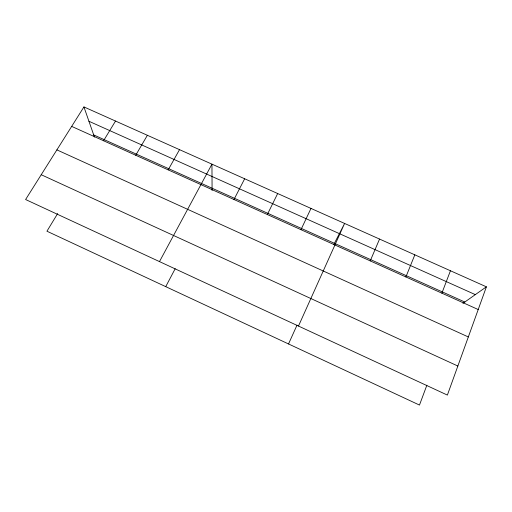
<?xml version="1.0" encoding="UTF-8"?>
<svg xmlns="http://www.w3.org/2000/svg" width="512" height="512" viewBox="0 0 512 512"><rect width="100%" height="100%" fill="white"/><g stroke="black" fill="none" stroke-linecap="round" stroke-linejoin="round"><path stroke-width="0.77" d="M486.4 286.829L447.379 395.085L25.6 199.526L83.936 106.931L486.4 286.829L462.925 303.347M426.874 385.197L419.475 405.069L46.938 231.206L57.664 213.555M441.875 293.165L450.445 270.758M405.888 276.947L414.829 254.842M370.234 260.89L379.552 239.072M298.483 326.048L344.602 223.45L333.728 244.64M288.531 343.955L296.992 325.184M300.966 229.683L310.989 208.422M267.315 214.528L277.677 193.53M233.971 199.507L244.666 178.778M165.728 286.643L175.194 268.71M159.482 261.6L211.949 164.154L212.09 190.483M168.179 169.869L179.52 149.658M135.725 155.245L147.379 135.29M103.558 140.755L115.52 121.05M88.941 121.261L475.322 294.624M93.702 134.918L464.806 302.022M71.674 126.394L478.214 309.536M56.883 149.875L468.333 336.954M41.222 174.726L457.856 366.029M83.936 106.931L94.458 137.088"/></g></svg>
